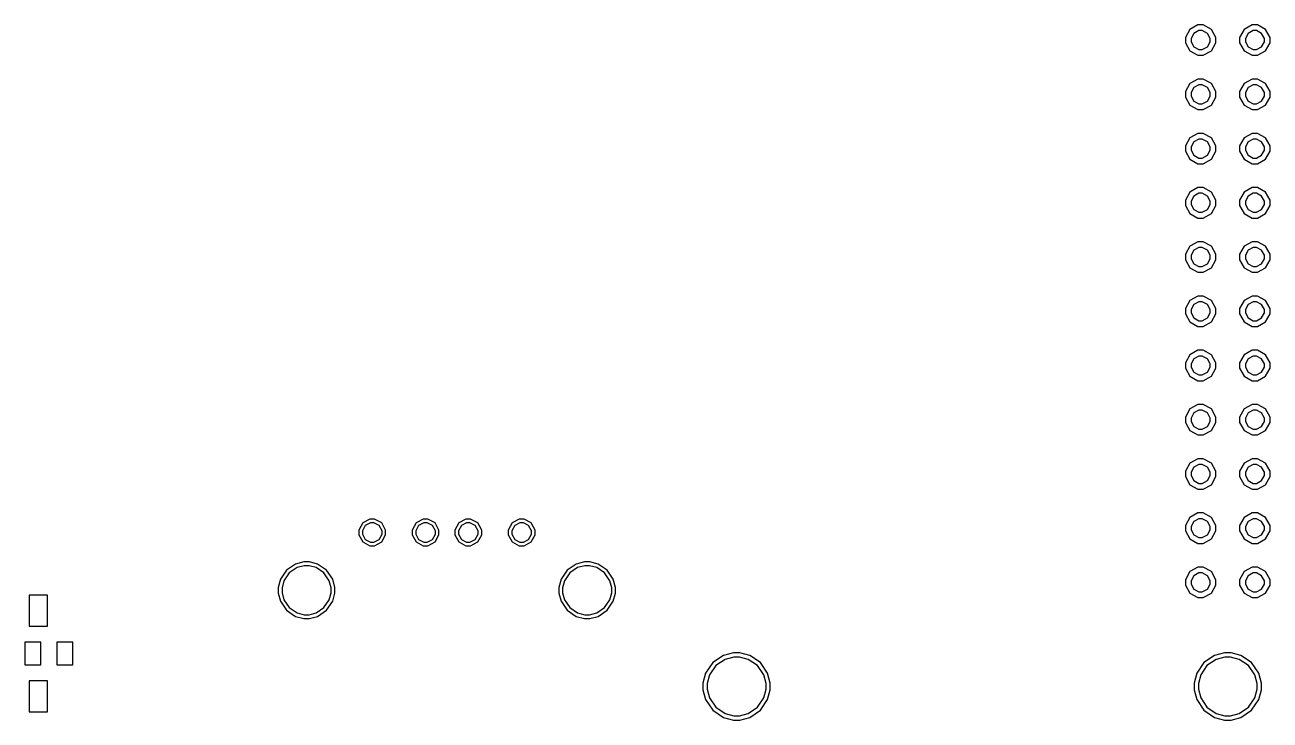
# Model space of a CAD drawing. Extents: x 0.06 to 4.7, y 0.01 to 2.64.
# Drawn here: x 2.408 to 4.704, y 0.135 to 1.417 of the extents above; entities that cross this region are included whole.
import ezdxf

# ---------------------------------------------------------------- set-up
doc = ezdxf.new("R2010")
doc.units = 0
doc.layers.get('0').update_dxf_attribs({"linetype": 'CONTINUOUS'})

msp = doc.modelspace()

# ---------------------------------------------------------------- linework, layer by layer
at = {"color": 0}
for p, q in [((4.5561, 1.40847), (4.5479, 1.39361)), ((4.57096, 1.41667), (4.5561, 1.40847)), ((4.57596, 1.41667), (4.57096, 1.41667)), ((4.58089, 1.41667), (4.57596, 1.41667)), ((4.59576, 1.40847), (4.58089, 1.41667)), ((4.604, 1.39361), (4.59576, 1.40847)), ((4.65614, 1.40847), (4.64789, 1.39361)), ((4.67101, 1.41667), (4.65614, 1.40847)), ((4.676, 1.41667), (4.67101, 1.41667)), ((4.68093, 1.41667), (4.676, 1.41667)), ((4.69581, 1.40847), (4.68093, 1.41667)), ((4.70404, 1.39361), (4.69581, 1.40847)), ((4.5479, 1.39361), (4.5479, 1.38862)), ((4.5479, 1.38862), (4.5479, 1.38368)), ((4.5479, 1.38368), (4.5561, 1.36882)), ((4.59576, 1.36882), (4.604, 1.38368)), ((4.604, 1.38862), (4.604, 1.39361)), ((4.604, 1.38368), (4.604, 1.38862)), ((4.64789, 1.39361), (4.64789, 1.38862)), ((4.64789, 1.38862), (4.64789, 1.38368)), ((4.64789, 1.38368), (4.65614, 1.36882)), ((4.69581, 1.36882), (4.70404, 1.38368)), ((4.70404, 1.38862), (4.70404, 1.39361)), ((4.70404, 1.38368), (4.70404, 1.38862)), ((4.5561, 1.36882), (4.57096, 1.36057)), ((4.57096, 1.36057), (4.57596, 1.36057)), ((4.57596, 1.36057), (4.58089, 1.36057)), ((4.58089, 1.36057), (4.59576, 1.36882)), ((4.65614, 1.36882), (4.67101, 1.36057)), ((4.67101, 1.36057), (4.676, 1.36057)), ((4.676, 1.36057), (4.68093, 1.36057)), ((4.68093, 1.36057), (4.69581, 1.36882)), ((4.57096, 1.31668), (4.5561, 1.30848)), ((4.57596, 1.31668), (4.57096, 1.31668)), ((4.58089, 1.31668), (4.57596, 1.31668)), ((4.59576, 1.30848), (4.58089, 1.31668)), ((4.67101, 1.31668), (4.65614, 1.30848)), ((4.676, 1.31668), (4.67101, 1.31668)), ((4.68093, 1.31668), (4.676, 1.31668)), ((4.69581, 1.30848), (4.68093, 1.31668)), ((4.5561, 1.30848), (4.5479, 1.29362)), ((4.5479, 1.29362), (4.5479, 1.28863)), ((4.5479, 1.28863), (4.5479, 1.28369)), ((4.604, 1.29362), (4.59576, 1.30848)), ((4.604, 1.28863), (4.604, 1.29362)), ((4.604, 1.28369), (4.604, 1.28863)), ((4.65614, 1.30848), (4.64789, 1.29362)), ((4.64789, 1.29362), (4.64789, 1.28863)), ((4.64789, 1.28863), (4.64789, 1.28369)), ((4.70404, 1.29362), (4.69581, 1.30848)), ((4.70404, 1.28863), (4.70404, 1.29362)), ((4.70404, 1.28369), (4.70404, 1.28863)), ((4.5479, 1.28369), (4.5561, 1.26883)), ((4.5561, 1.26883), (4.57096, 1.26058)), ((4.58089, 1.26058), (4.59576, 1.26883)), ((4.59576, 1.26883), (4.604, 1.28369)), ((4.64789, 1.28369), (4.65614, 1.26883)), ((4.65614, 1.26883), (4.67101, 1.26058)), ((4.68093, 1.26058), (4.69581, 1.26883)), ((4.69581, 1.26883), (4.70404, 1.28369)), ((4.57096, 1.26058), (4.57596, 1.26058)), ((4.57596, 1.26058), (4.58089, 1.26058)), ((4.67101, 1.26058), (4.676, 1.26058)), ((4.676, 1.26058), (4.68093, 1.26058)), ((4.5561, 1.20844), (4.5479, 1.19358)), ((4.57096, 1.21669), (4.5561, 1.20844)), ((4.57596, 1.21669), (4.57096, 1.21669)), ((4.58089, 1.21669), (4.57596, 1.21669)), ((4.59576, 1.20844), (4.58089, 1.21669)), ((4.604, 1.19358), (4.59576, 1.20844)), ((4.65614, 1.20844), (4.64789, 1.19358)), ((4.67101, 1.21669), (4.65614, 1.20844)), ((4.676, 1.21669), (4.67101, 1.21669)), ((4.68093, 1.21669), (4.676, 1.21669)), ((4.69581, 1.20844), (4.68093, 1.21669)), ((4.70404, 1.19358), (4.69581, 1.20844)), ((4.5479, 1.19358), (4.5479, 1.18858)), ((4.5479, 1.18858), (4.5479, 1.18365)), ((4.5479, 1.18365), (4.5561, 1.16878)), ((4.59576, 1.16878), (4.604, 1.18365)), ((4.604, 1.18858), (4.604, 1.19358)), ((4.604, 1.18365), (4.604, 1.18858)), ((4.64789, 1.19358), (4.64789, 1.18858)), ((4.64789, 1.18858), (4.64789, 1.18365)), ((4.64789, 1.18365), (4.65614, 1.16878)), ((4.69581, 1.16878), (4.70404, 1.18365)), ((4.70404, 1.18858), (4.70404, 1.19358)), ((4.70404, 1.18365), (4.70404, 1.18858)), ((4.5561, 1.16878), (4.57096, 1.16054)), ((4.57096, 1.16054), (4.57596, 1.16054)), ((4.57596, 1.16054), (4.58089, 1.16054)), ((4.58089, 1.16054), (4.59576, 1.16878)), ((4.65614, 1.16878), (4.67101, 1.16054)), ((4.67101, 1.16054), (4.676, 1.16054)), ((4.676, 1.16054), (4.68093, 1.16054)), ((4.68093, 1.16054), (4.69581, 1.16878)), ((4.5561, 1.10845), (4.5479, 1.09359)), ((4.57096, 1.11664), (4.5561, 1.10845)), ((4.57596, 1.11664), (4.57096, 1.11664)), ((4.58089, 1.11664), (4.57596, 1.11664)), ((4.59576, 1.10845), (4.58089, 1.11664)), ((4.604, 1.09359), (4.59576, 1.10845)), ((4.65614, 1.10845), (4.64789, 1.09359)), ((4.67101, 1.11664), (4.65614, 1.10845)), ((4.676, 1.11664), (4.67101, 1.11664)), ((4.68093, 1.11664), (4.676, 1.11664)), ((4.69581, 1.10845), (4.68093, 1.11664)), ((4.70404, 1.09359), (4.69581, 1.10845)), ((4.5479, 1.09359), (4.5479, 1.0886)), ((4.5479, 1.0886), (4.5479, 1.08366)), ((4.5479, 1.08366), (4.5561, 1.06879)), ((4.59576, 1.06879), (4.604, 1.08366)), ((4.604, 1.0886), (4.604, 1.09359)), ((4.604, 1.08366), (4.604, 1.0886)), ((4.64789, 1.09359), (4.64789, 1.0886)), ((4.64789, 1.0886), (4.64789, 1.08366)), ((4.64789, 1.08366), (4.65614, 1.06879)), ((4.69581, 1.06879), (4.70404, 1.08366)), ((4.70404, 1.0886), (4.70404, 1.09359)), ((4.70404, 1.08366), (4.70404, 1.0886)), ((4.5561, 1.06879), (4.57096, 1.06055)), ((4.57096, 1.06055), (4.57596, 1.06055)), ((4.57596, 1.06055), (4.58089, 1.06055)), ((4.58089, 1.06055), (4.59576, 1.06879)), ((4.65614, 1.06879), (4.67101, 1.06055)), ((4.67101, 1.06055), (4.676, 1.06055)), ((4.676, 1.06055), (4.68093, 1.06055)), ((4.68093, 1.06055), (4.69581, 1.06879)), ((4.57096, 1.01666), (4.5561, 1.00846)), ((4.57596, 1.01666), (4.57096, 1.01666)), ((4.58089, 1.01666), (4.57596, 1.01666)), ((4.59576, 1.00846), (4.58089, 1.01666)), ((4.67101, 1.01666), (4.65614, 1.00846)), ((4.676, 1.01666), (4.67101, 1.01666)), ((4.68093, 1.01666), (4.676, 1.01666)), ((4.69581, 1.00846), (4.68093, 1.01666)), ((4.5561, 1.00846), (4.5479, 0.993599)), ((4.5479, 0.993599), (4.5479, 0.988607)), ((4.5479, 0.988607), (4.5479, 0.98367)), ((4.604, 0.993599), (4.59576, 1.00846)), ((4.604, 0.988607), (4.604, 0.993599)), ((4.604, 0.98367), (4.604, 0.988607)), ((4.65614, 1.00846), (4.64789, 0.993599)), ((4.64789, 0.993599), (4.64789, 0.988607)), ((4.64789, 0.988607), (4.64789, 0.98367)), ((4.70404, 0.993599), (4.69581, 1.00846)), ((4.70404, 0.988607), (4.70404, 0.993599)), ((4.70404, 0.98367), (4.70404, 0.988607)), ((4.5479, 0.98367), (4.5561, 0.968804)), ((4.5561, 0.968804), (4.57096, 0.960558)), ((4.58089, 0.960558), (4.59576, 0.968804)), ((4.59576, 0.968804), (4.604, 0.98367)), ((4.64789, 0.98367), (4.65614, 0.968804)), ((4.65614, 0.968804), (4.67101, 0.960558)), ((4.68093, 0.960558), (4.69581, 0.968804)), ((4.69581, 0.968804), (4.70404, 0.98367)), ((4.57096, 0.960558), (4.57596, 0.960558)), ((4.57596, 0.960558), (4.58089, 0.960558)), ((4.67101, 0.960558), (4.676, 0.960558)), ((4.676, 0.960558), (4.68093, 0.960558)), ((4.5561, 0.908475), (4.5479, 0.893608)), ((4.57096, 0.916667), (4.5561, 0.908475)), ((4.57596, 0.916667), (4.57096, 0.916667)), ((4.58089, 0.916667), (4.57596, 0.916667)), ((4.59576, 0.908475), (4.58089, 0.916667)), ((4.604, 0.893608), (4.59576, 0.908475)), ((4.65614, 0.908475), (4.64789, 0.893608)), ((4.67101, 0.916667), (4.65614, 0.908475)), ((4.676, 0.916667), (4.67101, 0.916667)), ((4.68093, 0.916667), (4.676, 0.916667)), ((4.69581, 0.908475), (4.68093, 0.916667)), ((4.70404, 0.893608), (4.69581, 0.908475)), ((4.5479, 0.893608), (4.5479, 0.888618)), ((4.5479, 0.888618), (4.5479, 0.883681)), ((4.5479, 0.883681), (4.5561, 0.868815)), ((4.59576, 0.868815), (4.604, 0.883681)), ((4.604, 0.888618), (4.604, 0.893608)), ((4.604, 0.883681), (4.604, 0.888618)), ((4.64789, 0.893608), (4.64789, 0.888618)), ((4.64789, 0.888618), (4.64789, 0.883681)), ((4.64789, 0.883681), (4.65614, 0.868815)), ((4.69581, 0.868815), (4.70404, 0.883681)), ((4.70404, 0.888618), (4.70404, 0.893608)), ((4.70404, 0.883681), (4.70404, 0.888618)), ((4.5561, 0.868815), (4.57096, 0.860568)), ((4.57096, 0.860568), (4.57596, 0.860568)), ((4.57596, 0.860568), (4.58089, 0.860568)), ((4.58089, 0.860568), (4.59576, 0.868815)), ((4.65614, 0.868815), (4.67101, 0.860568)), ((4.67101, 0.860568), (4.676, 0.860568)), ((4.676, 0.860568), (4.68093, 0.860568)), ((4.68093, 0.860568), (4.69581, 0.868815)), ((4.5561, 0.808485), (4.5479, 0.793619)), ((4.57096, 0.816678), (4.5561, 0.808485)), ((4.57596, 0.816678), (4.57096, 0.816678)), ((4.58089, 0.816678), (4.57596, 0.816678)), ((4.59576, 0.808485), (4.58089, 0.816678)), ((4.604, 0.793619), (4.59576, 0.808485)), ((4.65614, 0.808485), (4.64789, 0.793619)), ((4.67101, 0.816678), (4.65614, 0.808485)), ((4.676, 0.816678), (4.67101, 0.816678)), ((4.68093, 0.816678), (4.676, 0.816678)), ((4.69581, 0.808485), (4.68093, 0.816678)), ((4.70404, 0.793619), (4.69581, 0.808485)), ((4.5479, 0.793619), (4.5479, 0.788629)), ((4.5479, 0.788629), (4.5479, 0.783692)), ((4.5479, 0.783692), (4.5561, 0.768826)), ((4.59576, 0.768826), (4.604, 0.783692)), ((4.604, 0.788629), (4.604, 0.793619)), ((4.604, 0.783692), (4.604, 0.788629)), ((4.64789, 0.793619), (4.64789, 0.788629)), ((4.64789, 0.788629), (4.64789, 0.783692)), ((4.64789, 0.783692), (4.65614, 0.768826)), ((4.69581, 0.768826), (4.70404, 0.783692)), ((4.70404, 0.788629), (4.70404, 0.793619)), ((4.70404, 0.783692), (4.70404, 0.788629)), ((4.5561, 0.768826), (4.57096, 0.760579)), ((4.57096, 0.760579), (4.57596, 0.760579)), ((4.57596, 0.760579), (4.58089, 0.760579)), ((4.58089, 0.760579), (4.59576, 0.768826)), ((4.65614, 0.768826), (4.67101, 0.760579)), ((4.67101, 0.760579), (4.676, 0.760579)), ((4.676, 0.760579), (4.68093, 0.760579)), ((4.68093, 0.760579), (4.69581, 0.768826)), ((4.57096, 0.716689), (4.5561, 0.708442)), ((4.57596, 0.716689), (4.57096, 0.716689)), ((4.58089, 0.716689), (4.57596, 0.716689)), ((4.59576, 0.708442), (4.58089, 0.716689)), ((4.67101, 0.716689), (4.65614, 0.708442)), ((4.676, 0.716689), (4.67101, 0.716689)), ((4.68093, 0.716689), (4.676, 0.716689)), ((4.69581, 0.708442), (4.68093, 0.716689)), ((4.5561, 0.708442), (4.5479, 0.693576)), ((4.5479, 0.693576), (4.5479, 0.688585)), ((4.604, 0.693576), (4.59576, 0.708442)), ((4.604, 0.688585), (4.604, 0.693576)), ((4.65614, 0.708442), (4.64789, 0.693576)), ((4.64789, 0.693576), (4.64789, 0.688585)), ((4.70404, 0.693576), (4.69581, 0.708442)), ((4.70404, 0.688585), (4.70404, 0.693576)), ((4.5479, 0.688585), (4.5479, 0.683649)), ((4.5479, 0.683649), (4.5561, 0.668782)), ((4.5561, 0.668782), (4.57096, 0.660536)), ((4.58089, 0.660536), (4.59576, 0.668782)), ((4.59576, 0.668782), (4.604, 0.683649)), ((4.604, 0.683649), (4.604, 0.688585)), ((4.64789, 0.688585), (4.64789, 0.683649)), ((4.64789, 0.683649), (4.65614, 0.668782)), ((4.65614, 0.668782), (4.67101, 0.660536)), ((4.68093, 0.660536), (4.69581, 0.668782)), ((4.69581, 0.668782), (4.70404, 0.683649)), ((4.70404, 0.683649), (4.70404, 0.688585)), ((4.57096, 0.660536), (4.57596, 0.660536)), ((4.57596, 0.660536), (4.58089, 0.660536)), ((4.67101, 0.660536), (4.676, 0.660536)), ((4.676, 0.660536), (4.68093, 0.660536)), ((4.5561, 0.608453), (4.5479, 0.593588)), ((4.57096, 0.616644), (4.5561, 0.608453)), ((4.57596, 0.616644), (4.57096, 0.616644)), ((4.58089, 0.616644), (4.57596, 0.616644)), ((4.59576, 0.608453), (4.58089, 0.616644)), ((4.604, 0.593588), (4.59576, 0.608453)), ((4.65614, 0.608453), (4.64789, 0.593588)), ((4.67101, 0.616644), (4.65614, 0.608453)), ((4.676, 0.616644), (4.67101, 0.616644)), ((4.68093, 0.616644), (4.676, 0.616644)), ((4.69581, 0.608453), (4.68093, 0.616644)), ((4.70404, 0.593588), (4.69581, 0.608453)), ((4.5479, 0.593588), (4.5479, 0.588596)), ((4.5479, 0.588596), (4.5479, 0.583658)), ((4.5479, 0.583658), (4.5561, 0.568793)), ((4.59576, 0.568793), (4.604, 0.583658)), ((4.604, 0.588596), (4.604, 0.593588)), ((4.604, 0.583658), (4.604, 0.588596)), ((4.64789, 0.593588), (4.64789, 0.588596)), ((4.64789, 0.588596), (4.64789, 0.583658)), ((4.64789, 0.583658), (4.65614, 0.568793)), ((4.69581, 0.568793), (4.70404, 0.583658)), ((4.70404, 0.588596), (4.70404, 0.593588)), ((4.70404, 0.583658), (4.70404, 0.588596)), ((4.5561, 0.568793), (4.57096, 0.560547)), ((4.57096, 0.560547), (4.57596, 0.560547)), ((4.57596, 0.560547), (4.58089, 0.560547)), ((4.58089, 0.560547), (4.59576, 0.568793)), ((4.65614, 0.568793), (4.67101, 0.560547)), ((4.67101, 0.560547), (4.676, 0.560547)), ((4.676, 0.560547), (4.68093, 0.560547)), ((4.68093, 0.560547), (4.69581, 0.568793)), ((3.04406, 0.505425), (3.03097, 0.49821)), ((3.04844, 0.505425), (3.04406, 0.505425)), ((3.05279, 0.505425), (3.04844, 0.505425)), ((3.06592, 0.49821), (3.05279, 0.505425)), ((3.14242, 0.505425), (3.12929, 0.49821)), ((3.14681, 0.505425), (3.14242, 0.505425)), ((3.15115, 0.505425), (3.14681, 0.505425)), ((3.16428, 0.49821), (3.15115, 0.505425)), ((3.22114, 0.505425), (3.20806, 0.49821)), ((3.22553, 0.505425), (3.22114, 0.505425)), ((3.22987, 0.505425), (3.22553, 0.505425)), ((3.243, 0.49821), (3.22987, 0.505425)), ((3.31961, 0.505425), (3.30653, 0.49821)), ((3.324, 0.505425), (3.31961, 0.505425)), ((3.32835, 0.505425), (3.324, 0.505425)), ((3.34147, 0.49821), (3.32835, 0.505425)), ((4.5561, 0.508464), (4.5479, 0.493599)), ((4.57096, 0.516656), (4.5561, 0.508464)), ((4.57596, 0.516656), (4.57096, 0.516656)), ((4.58089, 0.516656), (4.57596, 0.516656)), ((4.59576, 0.508464), (4.58089, 0.516656)), ((4.604, 0.493599), (4.59576, 0.508464)), ((4.65614, 0.508464), (4.64789, 0.493599)), ((4.67101, 0.516656), (4.65614, 0.508464)), ((4.676, 0.516656), (4.67101, 0.516656)), ((4.68093, 0.516656), (4.676, 0.516656)), ((4.69581, 0.508464), (4.68093, 0.516656)), ((4.70404, 0.493599), (4.69581, 0.508464)), ((3.03097, 0.49821), (3.02376, 0.485081)), ((3.02376, 0.485081), (3.02376, 0.480686)), ((3.07319, 0.485081), (3.06592, 0.49821)), ((3.07319, 0.480686), (3.07319, 0.485081)), ((3.12929, 0.49821), (3.12207, 0.485081)), ((3.12207, 0.485081), (3.12207, 0.480686)), ((3.17156, 0.485081), (3.16428, 0.49821)), ((3.17156, 0.480686), (3.17156, 0.485081)), ((3.20806, 0.49821), (3.20085, 0.485081)), ((3.20085, 0.485081), (3.20085, 0.480686)), ((3.25028, 0.485081), (3.243, 0.49821)), ((3.25028, 0.480686), (3.25028, 0.485081)), ((3.30653, 0.49821), (3.29932, 0.485081)), ((3.29932, 0.485081), (3.29932, 0.480686)), ((3.34874, 0.485081), (3.34147, 0.49821)), ((3.34874, 0.480686), (3.34874, 0.485081)), ((4.5479, 0.493599), (4.5479, 0.488607)), ((4.5479, 0.488607), (4.5479, 0.483669)), ((4.5479, 0.483669), (4.5561, 0.468804)), ((4.59576, 0.468804), (4.604, 0.483669)), ((4.604, 0.488607), (4.604, 0.493599)), ((4.604, 0.483669), (4.604, 0.488607)), ((4.64789, 0.493599), (4.64789, 0.488607)), ((4.64789, 0.488607), (4.64789, 0.483669)), ((4.64789, 0.483669), (4.65614, 0.468804)), ((4.69581, 0.468804), (4.70404, 0.483669)), ((4.70404, 0.488607), (4.70404, 0.493599)), ((4.70404, 0.483669), (4.70404, 0.488607)), ((3.02376, 0.480686), (3.02376, 0.476346)), ((3.02376, 0.476346), (3.03097, 0.463217)), ((3.03097, 0.463217), (3.04406, 0.455946)), ((3.05279, 0.455946), (3.06592, 0.463217)), ((3.06592, 0.463217), (3.07319, 0.476346)), ((3.07319, 0.476346), (3.07319, 0.480686)), ((3.12207, 0.480686), (3.12207, 0.476346)), ((3.12207, 0.476346), (3.12929, 0.463217)), ((3.12929, 0.463217), (3.14242, 0.455946)), ((3.15115, 0.455946), (3.16428, 0.463217)), ((3.16428, 0.463217), (3.17156, 0.476346)), ((3.17156, 0.476346), (3.17156, 0.480686)), ((3.20085, 0.480686), (3.20085, 0.476346)), ((3.20085, 0.476346), (3.20806, 0.463217)), ((3.20806, 0.463217), (3.22114, 0.455946)), ((3.22987, 0.455946), (3.243, 0.463217)), ((3.243, 0.463217), (3.25028, 0.476346)), ((3.25028, 0.476346), (3.25028, 0.480686)), ((3.29932, 0.480686), (3.29932, 0.476346)), ((3.29932, 0.476346), (3.30653, 0.463217)), ((3.30653, 0.463217), (3.31961, 0.455946)), ((3.32835, 0.455946), (3.34147, 0.463217)), ((3.34147, 0.463217), (3.34874, 0.476346)), ((3.34874, 0.476346), (3.34874, 0.480686)), ((4.5561, 0.468804), (4.57096, 0.460558)), ((4.57096, 0.460558), (4.57596, 0.460558)), ((4.57596, 0.460558), (4.58089, 0.460558)), ((4.58089, 0.460558), (4.59576, 0.468804)), ((4.65614, 0.468804), (4.67101, 0.460558)), ((4.67101, 0.460558), (4.676, 0.460558)), ((4.676, 0.460558), (4.68093, 0.460558)), ((4.68093, 0.460558), (4.69581, 0.468804)), ((3.04406, 0.455946), (3.04844, 0.455946)), ((3.04844, 0.455946), (3.05279, 0.455946)), ((3.14242, 0.455946), (3.14681, 0.455946)), ((3.14681, 0.455946), (3.15115, 0.455946)), ((3.22114, 0.455946), (3.22553, 0.455946)), ((3.22553, 0.455946), (3.22987, 0.455946)), ((3.31961, 0.455946), (3.324, 0.455946)), ((3.324, 0.455946), (3.32835, 0.455946)), ((2.90717, 0.4222), (2.89057, 0.410969)), ((2.92242, 0.426269), (2.90717, 0.4222)), ((2.92751, 0.426269), (2.92242, 0.426269)), ((2.93257, 0.426269), (2.92751, 0.426269)), ((2.94781, 0.4222), (2.93257, 0.426269)), ((2.96442, 0.410969), (2.94781, 0.4222)), ((3.42453, 0.4222), (3.40793, 0.410969)), ((3.43978, 0.426269), (3.42453, 0.4222)), ((3.44488, 0.426269), (3.43978, 0.426269)), ((3.44993, 0.426269), (3.44488, 0.426269)), ((3.46517, 0.4222), (3.44993, 0.426269)), ((3.48178, 0.410969), (3.46517, 0.4222)), ((4.57096, 0.416667), (4.5561, 0.408475)), ((4.57596, 0.416667), (4.57096, 0.416667)), ((4.58089, 0.416667), (4.57596, 0.416667)), ((4.59576, 0.408475), (4.58089, 0.416667)), ((4.67101, 0.416667), (4.65614, 0.408475)), ((4.676, 0.416667), (4.67101, 0.416667)), ((4.68093, 0.416667), (4.676, 0.416667)), ((4.69581, 0.408475), (4.68093, 0.416667)), ((2.87935, 0.394368), (2.87528, 0.379124)), ((2.89057, 0.410969), (2.87935, 0.394368)), ((2.97558, 0.394368), (2.96442, 0.410969)), ((2.97971, 0.379124), (2.97558, 0.394368)), ((3.39671, 0.394368), (3.39264, 0.379124)), ((3.40793, 0.410969), (3.39671, 0.394368)), ((3.49294, 0.394368), (3.48178, 0.410969)), ((3.49707, 0.379124), (3.49294, 0.394368)), ((4.5561, 0.408475), (4.5479, 0.393608)), ((4.5479, 0.393608), (4.5479, 0.388618)), ((4.604, 0.393608), (4.59576, 0.408475)), ((4.604, 0.388618), (4.604, 0.393608)), ((4.65614, 0.408475), (4.64789, 0.393608)), ((4.64789, 0.393608), (4.64789, 0.388618)), ((4.70404, 0.393608), (4.69581, 0.408475)), ((4.70404, 0.388618), (4.70404, 0.393608)), ((2.87528, 0.379124), (2.87528, 0.374024)), ((2.87528, 0.374024), (2.87528, 0.368978)), ((2.87528, 0.368978), (2.87935, 0.353733)), ((2.97558, 0.353733), (2.97971, 0.368978)), ((2.97971, 0.374024), (2.97971, 0.379124)), ((2.97971, 0.368978), (2.97971, 0.374024)), ((3.39264, 0.379124), (3.39264, 0.374024)), ((3.39264, 0.374024), (3.39264, 0.368978)), ((3.39264, 0.368978), (3.39671, 0.353733)), ((3.49294, 0.353733), (3.49707, 0.368978)), ((3.49707, 0.374024), (3.49707, 0.379124)), ((3.49707, 0.368978), (3.49707, 0.374024)), ((4.5479, 0.388618), (4.5479, 0.383681)), ((4.5479, 0.383681), (4.5561, 0.368815)), ((4.5561, 0.368815), (4.57096, 0.360568)), ((4.58089, 0.360568), (4.59576, 0.368815)), ((4.59576, 0.368815), (4.604, 0.383681)), ((4.604, 0.383681), (4.604, 0.388618)), ((4.64789, 0.388618), (4.64789, 0.383681)), ((4.64789, 0.383681), (4.65614, 0.368815)), ((4.65614, 0.368815), (4.67101, 0.360568)), ((4.68093, 0.360568), (4.69581, 0.368815)), ((4.69581, 0.368815), (4.70404, 0.383681)), ((4.70404, 0.383681), (4.70404, 0.388618)), ((2.44943, 0.364854), (2.41585, 0.364854)), ((2.41585, 0.364854), (2.41585, 0.307617)), ((2.44943, 0.307617), (2.44943, 0.364854)), ((2.87935, 0.353733), (2.89057, 0.337131)), ((2.96442, 0.337131), (2.97558, 0.353733)), ((3.39671, 0.353733), (3.40793, 0.337131)), ((3.48178, 0.337131), (3.49294, 0.353733)), ((4.57096, 0.360568), (4.57596, 0.360568)), ((4.57596, 0.360568), (4.58089, 0.360568)), ((4.67101, 0.360568), (4.676, 0.360568)), ((4.676, 0.360568), (4.68093, 0.360568)), ((2.89057, 0.337131), (2.90717, 0.325956)), ((2.90717, 0.325956), (2.92242, 0.321832)), ((2.92242, 0.321832), (2.92751, 0.321832)), ((2.92751, 0.321832), (2.93257, 0.321832)), ((2.93257, 0.321832), (2.94781, 0.325956)), ((2.94781, 0.325956), (2.96442, 0.337131)), ((3.40793, 0.337131), (3.42453, 0.325956)), ((3.42453, 0.325956), (3.43978, 0.321832)), ((3.43978, 0.321832), (3.44488, 0.321832)), ((3.44488, 0.321832), (3.44993, 0.321832)), ((3.44993, 0.321832), (3.46517, 0.325956)), ((3.46517, 0.325956), (3.48178, 0.337131)), ((2.41585, 0.307617), (2.44943, 0.307617)), ((2.43767, 0.278212), (2.40804, 0.278212)), ((2.40804, 0.278212), (2.40804, 0.236817)), ((2.43767, 0.236817), (2.43767, 0.278212)), ((2.49669, 0.278212), (2.46707, 0.278212)), ((2.46707, 0.278212), (2.46707, 0.236817)), ((2.49669, 0.236817), (2.49669, 0.278212)), ((3.69624, 0.254015), (3.67649, 0.240722)), ((3.71436, 0.258897), (3.69624, 0.254015)), ((3.72043, 0.258897), (3.71436, 0.258897)), ((3.72646, 0.258897), (3.72043, 0.258897)), ((3.74451, 0.254015), (3.72646, 0.258897)), ((3.76426, 0.240722), (3.74451, 0.254015)), ((4.60183, 0.254015), (4.58208, 0.240722)), ((4.6199, 0.258897), (4.60183, 0.254015)), ((4.62597, 0.258897), (4.6199, 0.258897)), ((4.632, 0.258897), (4.62597, 0.258897)), ((4.65007, 0.254015), (4.632, 0.258897)), ((4.66982, 0.240722), (4.65007, 0.254015)), ((2.40804, 0.236817), (2.43767, 0.236817)), ((2.46707, 0.236817), (2.49669, 0.236817)), ((3.67649, 0.240722), (3.66319, 0.220975)), ((3.77756, 0.220975), (3.76426, 0.240722)), ((4.58208, 0.240722), (4.56879, 0.220975)), ((4.68311, 0.220975), (4.66982, 0.240722)), ((2.44943, 0.207357), (2.41585, 0.207357)), ((2.41585, 0.207357), (2.41585, 0.150119)), ((2.44943, 0.150119), (2.44943, 0.207357)), ((3.66319, 0.220975), (3.65831, 0.202908)), ((3.7825, 0.202908), (3.77756, 0.220975)), ((4.56879, 0.220975), (4.56392, 0.202908)), ((4.68804, 0.202908), (4.68311, 0.220975)), ((3.65831, 0.202908), (3.65831, 0.196832)), ((3.65831, 0.196832), (3.65831, 0.19081)), ((3.65831, 0.19081), (3.66319, 0.172689)), ((3.77756, 0.172689), (3.7825, 0.19081)), ((3.7825, 0.196832), (3.7825, 0.202908)), ((3.7825, 0.19081), (3.7825, 0.196832)), ((4.56392, 0.202908), (4.56392, 0.196832)), ((4.56392, 0.196832), (4.56392, 0.19081)), ((4.56392, 0.19081), (4.56879, 0.172689)), ((4.68311, 0.172689), (4.68804, 0.19081)), ((4.68804, 0.196832), (4.68804, 0.202908)), ((4.68804, 0.19081), (4.68804, 0.196832)), ((3.66319, 0.172689), (3.67649, 0.15294)), ((3.76426, 0.15294), (3.77756, 0.172689)), ((4.56879, 0.172689), (4.58208, 0.15294)), ((4.66982, 0.15294), (4.68311, 0.172689)), ((2.41585, 0.150119), (2.44943, 0.150119)), ((3.67649, 0.15294), (3.69624, 0.139649)), ((3.69624, 0.139649), (3.71436, 0.134711)), ((3.72646, 0.134711), (3.74451, 0.139649)), ((3.74451, 0.139649), (3.76426, 0.15294)), ((4.58208, 0.15294), (4.60183, 0.139649)), ((4.60183, 0.139649), (4.6199, 0.134711)), ((4.632, 0.134711), (4.65007, 0.139649)), ((4.65007, 0.139649), (4.66982, 0.15294)), ((3.71436, 0.134711), (3.72043, 0.134711)), ((3.72043, 0.134711), (3.72646, 0.134711)), ((4.6199, 0.134711), (4.62597, 0.134711)), ((4.62597, 0.134711), (4.632, 0.134711))]:
    msp.add_line(p, q, dxfattribs=at)
at = {"color": 7}
for p, q in [((4.56358, 1.40099), (4.55849, 1.39171)), ((4.57286, 1.40608), (4.56358, 1.40099)), ((4.57596, 1.40608), (4.57286, 1.40608)), ((4.57904, 1.40608), (4.57596, 1.40608)), ((4.58832, 1.40099), (4.57904, 1.40608)), ((4.59347, 1.39171), (4.58832, 1.40099)), ((4.66357, 1.40099), (4.65847, 1.39171)), ((4.67285, 1.40608), (4.66357, 1.40099)), ((4.676, 1.40608), (4.67285, 1.40608)), ((4.67904, 1.40608), (4.676, 1.40608)), ((4.68832, 1.40099), (4.67904, 1.40608)), ((4.69347, 1.39171), (4.68832, 1.40099)), ((4.55849, 1.39171), (4.55849, 1.38862)), ((4.55849, 1.38862), (4.55849, 1.38552)), ((4.55849, 1.38552), (4.56358, 1.37625)), ((4.58832, 1.37625), (4.59347, 1.38552)), ((4.59347, 1.38862), (4.59347, 1.39171)), ((4.59347, 1.38552), (4.59347, 1.38862)), ((4.65847, 1.39171), (4.65847, 1.38862)), ((4.65847, 1.38862), (4.65847, 1.38552)), ((4.65847, 1.38552), (4.66357, 1.37625)), ((4.68832, 1.37625), (4.69347, 1.38552)), ((4.69347, 1.38862), (4.69347, 1.39171)), ((4.69347, 1.38552), (4.69347, 1.38862)), ((4.56358, 1.37625), (4.57286, 1.37109)), ((4.57286, 1.37109), (4.57596, 1.37109)), ((4.57596, 1.37109), (4.57904, 1.37109)), ((4.57904, 1.37109), (4.58832, 1.37625)), ((4.66357, 1.37625), (4.67285, 1.37109)), ((4.67285, 1.37109), (4.676, 1.37109)), ((4.676, 1.37109), (4.67904, 1.37109)), ((4.67904, 1.37109), (4.68832, 1.37625)), ((4.56358, 1.301), (4.55849, 1.29172)), ((4.55849, 1.29172), (4.55849, 1.28863)), ((4.55849, 1.28863), (4.55849, 1.28554)), ((4.57286, 1.3061), (4.56358, 1.301)), ((4.57596, 1.3061), (4.57286, 1.3061)), ((4.57904, 1.3061), (4.57596, 1.3061)), ((4.58832, 1.301), (4.57904, 1.3061)), ((4.59347, 1.29172), (4.58832, 1.301)), ((4.59347, 1.28863), (4.59347, 1.29172)), ((4.59347, 1.28554), (4.59347, 1.28863)), ((4.66357, 1.301), (4.65847, 1.29172)), ((4.65847, 1.29172), (4.65847, 1.28863)), ((4.65847, 1.28863), (4.65847, 1.28554)), ((4.67285, 1.3061), (4.66357, 1.301)), ((4.676, 1.3061), (4.67285, 1.3061)), ((4.67904, 1.3061), (4.676, 1.3061)), ((4.68832, 1.301), (4.67904, 1.3061)), ((4.69347, 1.29172), (4.68832, 1.301)), ((4.69347, 1.28863), (4.69347, 1.29172)), ((4.69347, 1.28554), (4.69347, 1.28863)), ((4.55849, 1.28554), (4.56358, 1.27626)), ((4.56358, 1.27626), (4.57286, 1.2711)), ((4.57286, 1.2711), (4.57596, 1.2711)), ((4.57596, 1.2711), (4.57904, 1.2711)), ((4.57904, 1.2711), (4.58832, 1.27626)), ((4.58832, 1.27626), (4.59347, 1.28554)), ((4.65847, 1.28554), (4.66357, 1.27626)), ((4.66357, 1.27626), (4.67285, 1.2711)), ((4.67285, 1.2711), (4.676, 1.2711)), ((4.676, 1.2711), (4.67904, 1.2711)), ((4.67904, 1.2711), (4.68832, 1.27626)), ((4.68832, 1.27626), (4.69347, 1.28554)), ((4.56358, 1.20101), (4.55849, 1.19173)), ((4.57286, 1.20611), (4.56358, 1.20101)), ((4.57596, 1.20611), (4.57286, 1.20611)), ((4.57904, 1.20611), (4.57596, 1.20611)), ((4.58832, 1.20101), (4.57904, 1.20611)), ((4.59347, 1.19173), (4.58832, 1.20101)), ((4.66357, 1.20101), (4.65847, 1.19173)), ((4.67285, 1.20611), (4.66357, 1.20101)), ((4.676, 1.20611), (4.67285, 1.20611)), ((4.67904, 1.20611), (4.676, 1.20611)), ((4.68832, 1.20101), (4.67904, 1.20611)), ((4.69347, 1.19173), (4.68832, 1.20101)), ((4.55849, 1.19173), (4.55849, 1.18858)), ((4.55849, 1.18858), (4.55849, 1.18555)), ((4.55849, 1.18555), (4.56358, 1.17627)), ((4.56358, 1.17627), (4.57286, 1.17112)), ((4.57286, 1.17112), (4.57596, 1.17112)), ((4.57596, 1.17112), (4.57904, 1.17112)), ((4.57904, 1.17112), (4.58832, 1.17627)), ((4.58832, 1.17627), (4.59347, 1.18555)), ((4.59347, 1.18858), (4.59347, 1.19173)), ((4.59347, 1.18555), (4.59347, 1.18858)), ((4.65847, 1.19173), (4.65847, 1.18858)), ((4.65847, 1.18858), (4.65847, 1.18555)), ((4.65847, 1.18555), (4.66357, 1.17627)), ((4.66357, 1.17627), (4.67285, 1.17112)), ((4.67285, 1.17112), (4.676, 1.17112)), ((4.676, 1.17112), (4.67904, 1.17112)), ((4.67904, 1.17112), (4.68832, 1.17627)), ((4.68832, 1.17627), (4.69347, 1.18555)), ((4.69347, 1.18858), (4.69347, 1.19173)), ((4.69347, 1.18555), (4.69347, 1.18858)), ((4.57286, 1.10612), (4.56358, 1.10102)), ((4.57596, 1.10612), (4.57286, 1.10612)), ((4.57904, 1.10612), (4.57596, 1.10612)), ((4.58832, 1.10102), (4.57904, 1.10612)), ((4.67285, 1.10612), (4.66357, 1.10102)), ((4.676, 1.10612), (4.67285, 1.10612)), ((4.67904, 1.10612), (4.676, 1.10612)), ((4.68832, 1.10102), (4.67904, 1.10612)), ((4.56358, 1.10102), (4.55849, 1.09174)), ((4.55849, 1.09174), (4.55849, 1.0886)), ((4.55849, 1.0886), (4.55849, 1.08556)), ((4.55849, 1.08556), (4.56358, 1.07628)), ((4.59347, 1.09174), (4.58832, 1.10102)), ((4.58832, 1.07628), (4.59347, 1.08556)), ((4.59347, 1.0886), (4.59347, 1.09174)), ((4.59347, 1.08556), (4.59347, 1.0886)), ((4.66357, 1.10102), (4.65847, 1.09174)), ((4.65847, 1.09174), (4.65847, 1.0886)), ((4.65847, 1.0886), (4.65847, 1.08556)), ((4.65847, 1.08556), (4.66357, 1.07628)), ((4.69347, 1.09174), (4.68832, 1.10102)), ((4.68832, 1.07628), (4.69347, 1.08556)), ((4.69347, 1.0886), (4.69347, 1.09174)), ((4.69347, 1.08556), (4.69347, 1.0886)), ((4.56358, 1.07628), (4.57286, 1.07113)), ((4.57286, 1.07113), (4.57596, 1.07113)), ((4.57596, 1.07113), (4.57904, 1.07113)), ((4.57904, 1.07113), (4.58832, 1.07628)), ((4.66357, 1.07628), (4.67285, 1.07113)), ((4.67285, 1.07113), (4.676, 1.07113)), ((4.676, 1.07113), (4.67904, 1.07113)), ((4.67904, 1.07113), (4.68832, 1.07628)), ((4.56358, 1.00103), (4.55849, 0.991754)), ((4.55849, 0.991754), (4.55849, 0.988607)), ((4.55849, 0.988607), (4.55849, 0.985568)), ((4.57286, 1.00613), (4.56358, 1.00103)), ((4.57596, 1.00613), (4.57286, 1.00613)), ((4.57904, 1.00613), (4.57596, 1.00613)), ((4.58832, 1.00103), (4.57904, 1.00613)), ((4.59347, 0.991754), (4.58832, 1.00103)), ((4.59347, 0.988607), (4.59347, 0.991754)), ((4.59347, 0.985568), (4.59347, 0.988607)), ((4.66357, 1.00103), (4.65847, 0.991754)), ((4.65847, 0.991754), (4.65847, 0.988607)), ((4.65847, 0.988607), (4.65847, 0.985568)), ((4.67285, 1.00613), (4.66357, 1.00103)), ((4.676, 1.00613), (4.67285, 1.00613)), ((4.67904, 1.00613), (4.676, 1.00613)), ((4.68832, 1.00103), (4.67904, 1.00613)), ((4.69347, 0.991754), (4.68832, 1.00103)), ((4.69347, 0.988607), (4.69347, 0.991754)), ((4.69347, 0.985568), (4.69347, 0.988607)), ((4.55849, 0.985568), (4.56358, 0.976292)), ((4.56358, 0.976292), (4.57286, 0.971137)), ((4.57286, 0.971137), (4.57596, 0.971137)), ((4.57596, 0.971137), (4.57904, 0.971137)), ((4.57904, 0.971137), (4.58832, 0.976292)), ((4.58832, 0.976292), (4.59347, 0.985568)), ((4.65847, 0.985568), (4.66357, 0.976292)), ((4.66357, 0.976292), (4.67285, 0.971137)), ((4.67285, 0.971137), (4.676, 0.971137)), ((4.676, 0.971137), (4.67904, 0.971137)), ((4.67904, 0.971137), (4.68832, 0.976292)), ((4.68832, 0.976292), (4.69347, 0.985568)), ((4.56358, 0.900988), (4.55849, 0.89171)), ((4.57286, 0.906087), (4.56358, 0.900988)), ((4.57596, 0.906087), (4.57286, 0.906087)), ((4.57904, 0.906087), (4.57596, 0.906087)), ((4.58832, 0.900988), (4.57904, 0.906087)), ((4.59347, 0.89171), (4.58832, 0.900988)), ((4.66357, 0.900988), (4.65847, 0.89171)), ((4.67285, 0.906087), (4.66357, 0.900988)), ((4.676, 0.906087), (4.67285, 0.906087)), ((4.67904, 0.906087), (4.676, 0.906087)), ((4.68832, 0.900988), (4.67904, 0.906087)), ((4.69347, 0.89171), (4.68832, 0.900988)), ((4.55849, 0.89171), (4.55849, 0.888618)), ((4.55849, 0.888618), (4.55849, 0.885525)), ((4.55849, 0.885525), (4.56358, 0.876247)), ((4.56358, 0.876247), (4.57286, 0.871094)), ((4.57904, 0.871094), (4.58832, 0.876247)), ((4.58832, 0.876247), (4.59347, 0.885525)), ((4.59347, 0.888618), (4.59347, 0.89171)), ((4.59347, 0.885525), (4.59347, 0.888618)), ((4.65847, 0.89171), (4.65847, 0.888618)), ((4.65847, 0.888618), (4.65847, 0.885525)), ((4.65847, 0.885525), (4.66357, 0.876247)), ((4.66357, 0.876247), (4.67285, 0.871094)), ((4.67904, 0.871094), (4.68832, 0.876247)), ((4.68832, 0.876247), (4.69347, 0.885525)), ((4.69347, 0.888618), (4.69347, 0.89171)), ((4.69347, 0.885525), (4.69347, 0.888618)), ((4.57286, 0.871094), (4.57596, 0.871094)), ((4.57596, 0.871094), (4.57904, 0.871094)), ((4.67285, 0.871094), (4.676, 0.871094)), ((4.676, 0.871094), (4.67904, 0.871094)), ((4.57286, 0.806099), (4.56358, 0.800999)), ((4.57596, 0.806099), (4.57286, 0.806099)), ((4.57904, 0.806099), (4.57596, 0.806099)), ((4.58832, 0.800999), (4.57904, 0.806099)), ((4.67285, 0.806099), (4.66357, 0.800999)), ((4.676, 0.806099), (4.67285, 0.806099)), ((4.67904, 0.806099), (4.676, 0.806099)), ((4.68832, 0.800999), (4.67904, 0.806099)), ((4.56358, 0.800999), (4.55849, 0.791721)), ((4.55849, 0.791721), (4.55849, 0.788629)), ((4.55849, 0.788629), (4.55849, 0.785536)), ((4.55849, 0.785536), (4.56358, 0.776258)), ((4.59347, 0.791721), (4.58832, 0.800999)), ((4.58832, 0.776258), (4.59347, 0.785536)), ((4.59347, 0.788629), (4.59347, 0.791721)), ((4.59347, 0.785536), (4.59347, 0.788629)), ((4.66357, 0.800999), (4.65847, 0.791721)), ((4.65847, 0.791721), (4.65847, 0.788629)), ((4.65847, 0.788629), (4.65847, 0.785536)), ((4.65847, 0.785536), (4.66357, 0.776258)), ((4.69347, 0.791721), (4.68832, 0.800999)), ((4.68832, 0.776258), (4.69347, 0.785536)), ((4.69347, 0.788629), (4.69347, 0.791721)), ((4.69347, 0.785536), (4.69347, 0.788629)), ((4.56358, 0.776258), (4.57286, 0.771104)), ((4.57286, 0.771104), (4.57596, 0.771104)), ((4.57596, 0.771104), (4.57904, 0.771104)), ((4.57904, 0.771104), (4.58832, 0.776258)), ((4.66357, 0.776258), (4.67285, 0.771104)), ((4.67285, 0.771104), (4.676, 0.771104)), ((4.676, 0.771104), (4.67904, 0.771104)), ((4.67904, 0.771104), (4.68832, 0.776258)), ((4.56358, 0.70101), (4.55849, 0.691732)), ((4.55849, 0.691732), (4.55849, 0.688585)), ((4.57286, 0.706108), (4.56358, 0.70101)), ((4.57596, 0.706108), (4.57286, 0.706108)), ((4.57904, 0.706108), (4.57596, 0.706108)), ((4.58832, 0.70101), (4.57904, 0.706108)), ((4.59347, 0.691732), (4.58832, 0.70101)), ((4.59347, 0.688585), (4.59347, 0.691732)), ((4.66357, 0.70101), (4.65847, 0.691732)), ((4.65847, 0.691732), (4.65847, 0.688585)), ((4.67285, 0.706108), (4.66357, 0.70101)), ((4.676, 0.706108), (4.67285, 0.706108)), ((4.67904, 0.706108), (4.676, 0.706108)), ((4.68832, 0.70101), (4.67904, 0.706108)), ((4.69347, 0.691732), (4.68832, 0.70101)), ((4.69347, 0.688585), (4.69347, 0.691732)), ((4.55849, 0.688585), (4.55849, 0.685547)), ((4.55849, 0.685547), (4.56358, 0.676269)), ((4.56358, 0.676269), (4.57286, 0.671115)), ((4.57286, 0.671115), (4.57596, 0.671115)), ((4.57596, 0.671115), (4.57904, 0.671115)), ((4.57904, 0.671115), (4.58832, 0.676269)), ((4.58832, 0.676269), (4.59347, 0.685547)), ((4.59347, 0.685547), (4.59347, 0.688585)), ((4.65847, 0.688585), (4.65847, 0.685547)), ((4.65847, 0.685547), (4.66357, 0.676269)), ((4.66357, 0.676269), (4.67285, 0.671115)), ((4.67285, 0.671115), (4.676, 0.671115)), ((4.676, 0.671115), (4.67904, 0.671115)), ((4.67904, 0.671115), (4.68832, 0.676269)), ((4.68832, 0.676269), (4.69347, 0.685547)), ((4.69347, 0.685547), (4.69347, 0.688585)), ((4.56358, 0.601019), (4.55849, 0.591743)), ((4.57286, 0.606119), (4.56358, 0.601019)), ((4.57596, 0.606119), (4.57286, 0.606119)), ((4.57904, 0.606119), (4.57596, 0.606119)), ((4.58832, 0.601019), (4.57904, 0.606119)), ((4.59347, 0.591743), (4.58832, 0.601019)), ((4.66357, 0.601019), (4.65847, 0.591743)), ((4.67285, 0.606119), (4.66357, 0.601019)), ((4.676, 0.606119), (4.67285, 0.606119)), ((4.67904, 0.606119), (4.676, 0.606119)), ((4.68832, 0.601019), (4.67904, 0.606119)), ((4.69347, 0.591743), (4.68832, 0.601019)), ((4.55849, 0.591743), (4.55849, 0.588596)), ((4.55849, 0.588596), (4.55849, 0.585558)), ((4.55849, 0.585558), (4.56358, 0.576281)), ((4.56358, 0.576281), (4.57286, 0.571126)), ((4.57904, 0.571126), (4.58832, 0.576281)), ((4.58832, 0.576281), (4.59347, 0.585558)), ((4.59347, 0.588596), (4.59347, 0.591743)), ((4.59347, 0.585558), (4.59347, 0.588596)), ((4.65847, 0.591743), (4.65847, 0.588596)), ((4.65847, 0.588596), (4.65847, 0.585558)), ((4.65847, 0.585558), (4.66357, 0.576281)), ((4.66357, 0.576281), (4.67285, 0.571126)), ((4.67904, 0.571126), (4.68832, 0.576281)), ((4.68832, 0.576281), (4.69347, 0.585558)), ((4.69347, 0.588596), (4.69347, 0.591743)), ((4.69347, 0.585558), (4.69347, 0.588596)), ((4.57286, 0.571126), (4.57596, 0.571126)), ((4.57596, 0.571126), (4.57904, 0.571126)), ((4.67285, 0.571126), (4.676, 0.571126)), ((4.676, 0.571126), (4.67904, 0.571126)), ((4.57286, 0.506131), (4.56358, 0.501031)), ((4.57596, 0.506131), (4.57286, 0.506131)), ((4.57904, 0.506131), (4.57596, 0.506131)), ((4.58832, 0.501031), (4.57904, 0.506131)), ((4.67285, 0.506131), (4.66357, 0.501031)), ((4.676, 0.506131), (4.67285, 0.506131)), ((4.67904, 0.506131), (4.676, 0.506131)), ((4.68832, 0.501031), (4.67904, 0.506131)), ((3.03569, 0.49349), (3.03043, 0.483886)), ((3.03043, 0.483886), (3.03043, 0.480686)), ((3.04525, 0.498753), (3.03569, 0.49349)), ((3.04844, 0.498753), (3.04525, 0.498753)), ((3.0516, 0.498753), (3.04844, 0.498753)), ((3.06119, 0.49349), (3.0516, 0.498753)), ((3.06651, 0.483886), (3.06119, 0.49349)), ((3.06651, 0.480686), (3.06651, 0.483886)), ((3.134, 0.49349), (3.12875, 0.483886)), ((3.12875, 0.483886), (3.12875, 0.480686)), ((3.14361, 0.498753), (3.134, 0.49349)), ((3.14681, 0.498753), (3.14361, 0.498753)), ((3.14996, 0.498753), (3.14681, 0.498753)), ((3.15956, 0.49349), (3.14996, 0.498753)), ((3.16488, 0.483886), (3.15956, 0.49349)), ((3.16488, 0.480686), (3.16488, 0.483886)), ((3.21278, 0.49349), (3.20751, 0.483886)), ((3.20751, 0.483886), (3.20751, 0.480686)), ((3.22233, 0.498753), (3.21278, 0.49349)), ((3.22553, 0.498753), (3.22233, 0.498753)), ((3.22868, 0.498753), (3.22553, 0.498753)), ((3.23828, 0.49349), (3.22868, 0.498753)), ((3.2436, 0.483886), (3.23828, 0.49349)), ((3.2436, 0.480686), (3.2436, 0.483886)), ((3.31125, 0.49349), (3.30599, 0.483886)), ((3.30599, 0.483886), (3.30599, 0.480686)), ((3.32081, 0.498753), (3.31125, 0.49349)), ((3.324, 0.498753), (3.32081, 0.498753)), ((3.32715, 0.498753), (3.324, 0.498753)), ((3.33675, 0.49349), (3.32715, 0.498753)), ((3.34207, 0.483886), (3.33675, 0.49349)), ((3.34207, 0.480686), (3.34207, 0.483886)), ((4.56358, 0.501031), (4.55849, 0.491754)), ((4.55849, 0.491754), (4.55849, 0.488607)), ((4.55849, 0.488607), (4.55849, 0.485568)), ((4.55849, 0.485568), (4.56358, 0.476292)), ((4.59347, 0.491754), (4.58832, 0.501031)), ((4.58832, 0.476292), (4.59347, 0.485568)), ((4.59347, 0.488607), (4.59347, 0.491754)), ((4.59347, 0.485568), (4.59347, 0.488607)), ((4.66357, 0.501031), (4.65847, 0.491754)), ((4.65847, 0.491754), (4.65847, 0.488607)), ((4.65847, 0.488607), (4.65847, 0.485568)), ((4.65847, 0.485568), (4.66357, 0.476292)), ((4.69347, 0.491754), (4.68832, 0.501031)), ((4.68832, 0.476292), (4.69347, 0.485568)), ((4.69347, 0.488607), (4.69347, 0.491754)), ((4.69347, 0.485568), (4.69347, 0.488607)), ((3.03043, 0.480686), (3.03043, 0.477539)), ((3.03043, 0.477539), (3.03569, 0.467936)), ((3.03569, 0.467936), (3.04525, 0.462619)), ((3.04525, 0.462619), (3.04844, 0.462619)), ((3.04844, 0.462619), (3.0516, 0.462619)), ((3.0516, 0.462619), (3.06119, 0.467936)), ((3.06119, 0.467936), (3.06651, 0.477539)), ((3.06651, 0.477539), (3.06651, 0.480686)), ((3.12875, 0.480686), (3.12875, 0.477539)), ((3.12875, 0.477539), (3.134, 0.467936)), ((3.134, 0.467936), (3.14361, 0.462619)), ((3.14361, 0.462619), (3.14681, 0.462619)), ((3.14681, 0.462619), (3.14996, 0.462619)), ((3.14996, 0.462619), (3.15956, 0.467936)), ((3.15956, 0.467936), (3.16488, 0.477539)), ((3.16488, 0.477539), (3.16488, 0.480686)), ((3.20751, 0.480686), (3.20751, 0.477539)), ((3.20751, 0.477539), (3.21278, 0.467936)), ((3.21278, 0.467936), (3.22233, 0.462619)), ((3.22233, 0.462619), (3.22553, 0.462619)), ((3.22553, 0.462619), (3.22868, 0.462619)), ((3.22868, 0.462619), (3.23828, 0.467936)), ((3.23828, 0.467936), (3.2436, 0.477539)), ((3.2436, 0.477539), (3.2436, 0.480686)), ((3.30599, 0.480686), (3.30599, 0.477539)), ((3.30599, 0.477539), (3.31125, 0.467936)), ((3.31125, 0.467936), (3.32081, 0.462619)), ((3.32081, 0.462619), (3.324, 0.462619)), ((3.324, 0.462619), (3.32715, 0.462619)), ((3.32715, 0.462619), (3.33675, 0.467936)), ((3.33675, 0.467936), (3.34207, 0.477539)), ((3.34207, 0.477539), (3.34207, 0.480686)), ((4.56358, 0.476292), (4.57286, 0.471138)), ((4.57286, 0.471138), (4.57596, 0.471138)), ((4.57596, 0.471138), (4.57904, 0.471138)), ((4.57904, 0.471138), (4.58832, 0.476292)), ((4.66357, 0.476292), (4.67285, 0.471138)), ((4.67285, 0.471138), (4.676, 0.471138)), ((4.676, 0.471138), (4.67904, 0.471138)), ((4.67904, 0.471138), (4.68832, 0.476292)), ((2.90989, 0.415799), (2.89551, 0.406033)), ((2.92307, 0.419325), (2.90989, 0.415799)), ((2.92751, 0.419325), (2.92307, 0.419325)), ((2.93192, 0.419325), (2.92751, 0.419325)), ((2.9451, 0.415799), (2.93192, 0.419325)), ((2.95947, 0.406033), (2.9451, 0.415799)), ((3.42725, 0.415799), (3.41288, 0.406033)), ((3.44043, 0.419325), (3.42725, 0.415799)), ((3.44488, 0.419325), (3.44043, 0.419325)), ((3.44928, 0.419325), (3.44488, 0.419325)), ((3.46246, 0.415799), (3.44928, 0.419325)), ((3.47683, 0.406033), (3.46246, 0.415799)), ((2.88574, 0.391656), (2.88222, 0.378472)), ((2.89551, 0.406033), (2.88574, 0.391656)), ((2.96918, 0.391656), (2.95947, 0.406033)), ((2.97276, 0.378472), (2.96918, 0.391656)), ((3.4031, 0.391656), (3.39958, 0.378472)), ((3.41288, 0.406033), (3.4031, 0.391656)), ((3.48654, 0.391656), (3.47683, 0.406033)), ((3.49013, 0.378472), (3.48654, 0.391656)), ((4.56358, 0.400987), (4.55849, 0.39171)), ((4.55849, 0.39171), (4.55849, 0.388618)), ((4.57286, 0.406088), (4.56358, 0.400987)), ((4.57596, 0.406088), (4.57286, 0.406088)), ((4.57904, 0.406088), (4.57596, 0.406088)), ((4.58832, 0.400987), (4.57904, 0.406088)), ((4.59347, 0.39171), (4.58832, 0.400987)), ((4.59347, 0.388618), (4.59347, 0.39171)), ((4.66357, 0.400987), (4.65847, 0.39171)), ((4.65847, 0.39171), (4.65847, 0.388618)), ((4.67285, 0.406088), (4.66357, 0.400987)), ((4.676, 0.406088), (4.67285, 0.406088)), ((4.67904, 0.406088), (4.676, 0.406088)), ((4.68832, 0.400987), (4.67904, 0.406088)), ((4.69347, 0.39171), (4.68832, 0.400987)), ((4.69347, 0.388618), (4.69347, 0.39171)), ((2.88222, 0.378472), (2.88222, 0.374024)), ((2.88222, 0.374024), (2.88222, 0.369629)), ((2.88222, 0.369629), (2.88574, 0.356446)), ((2.96918, 0.356446), (2.97276, 0.369629)), ((2.97276, 0.374024), (2.97276, 0.378472)), ((2.97276, 0.369629), (2.97276, 0.374024)), ((3.39958, 0.378472), (3.39958, 0.374024)), ((3.39958, 0.374024), (3.39958, 0.369629)), ((3.39958, 0.369629), (3.4031, 0.356446)), ((3.48654, 0.356446), (3.49013, 0.369629)), ((3.49013, 0.374024), (3.49013, 0.378472)), ((3.49013, 0.369629), (3.49013, 0.374024)), ((4.55849, 0.388618), (4.55849, 0.385525)), ((4.55849, 0.385525), (4.56358, 0.376247)), ((4.56358, 0.376247), (4.57286, 0.371094)), ((4.57286, 0.371094), (4.57596, 0.371094)), ((4.57596, 0.371094), (4.57904, 0.371094)), ((4.57904, 0.371094), (4.58832, 0.376247)), ((4.58832, 0.376247), (4.59347, 0.385525)), ((4.59347, 0.385525), (4.59347, 0.388618)), ((4.65847, 0.388618), (4.65847, 0.385525)), ((4.65847, 0.385525), (4.66357, 0.376247)), ((4.66357, 0.376247), (4.67285, 0.371094)), ((4.67285, 0.371094), (4.676, 0.371094)), ((4.676, 0.371094), (4.67904, 0.371094)), ((4.67904, 0.371094), (4.68832, 0.376247)), ((4.68832, 0.376247), (4.69347, 0.385525)), ((4.69347, 0.385525), (4.69347, 0.388618)), ((2.88574, 0.356446), (2.89551, 0.342068)), ((2.95947, 0.342068), (2.96918, 0.356446)), ((3.4031, 0.356446), (3.41288, 0.342068)), ((3.47683, 0.342068), (3.48654, 0.356446)), ((2.89551, 0.342068), (2.90989, 0.332357)), ((2.90989, 0.332357), (2.92307, 0.328776)), ((2.92307, 0.328776), (2.92751, 0.328776)), ((2.92751, 0.328776), (2.93192, 0.328776)), ((2.93192, 0.328776), (2.9451, 0.332357)), ((2.9451, 0.332357), (2.95947, 0.342068)), ((3.41288, 0.342068), (3.42725, 0.332357)), ((3.42725, 0.332357), (3.44043, 0.328776)), ((3.44043, 0.328776), (3.44488, 0.328776)), ((3.44488, 0.328776), (3.44928, 0.328776)), ((3.44928, 0.328776), (3.46246, 0.332357)), ((3.46246, 0.332357), (3.47683, 0.342068)), ((3.68207, 0.235135), (3.67046, 0.217936)), ((3.69933, 0.246744), (3.68207, 0.235135)), ((3.71511, 0.250976), (3.69933, 0.246744)), ((3.72043, 0.250976), (3.71511, 0.250976)), ((3.72569, 0.250976), (3.72043, 0.250976)), ((3.74149, 0.246744), (3.72569, 0.250976)), ((3.75868, 0.235135), (3.74149, 0.246744)), ((3.77029, 0.217936), (3.75868, 0.235135)), ((4.58768, 0.235135), (4.57607, 0.217936)), ((4.60487, 0.246744), (4.58768, 0.235135)), ((4.62067, 0.250976), (4.60487, 0.246744)), ((4.62597, 0.250976), (4.62067, 0.250976)), ((4.63124, 0.250976), (4.62597, 0.250976)), ((4.64703, 0.246744), (4.63124, 0.250976)), ((4.66422, 0.235135), (4.64703, 0.246744)), ((4.67583, 0.217936), (4.66422, 0.235135)), ((3.67046, 0.217936), (3.66624, 0.202149)), ((3.77458, 0.202149), (3.77029, 0.217936)), ((4.57607, 0.217936), (4.57183, 0.202149)), ((4.68012, 0.202149), (4.67583, 0.217936)), ((3.66624, 0.202149), (3.66624, 0.196832)), ((3.66624, 0.196832), (3.66624, 0.191569)), ((3.66624, 0.191569), (3.67046, 0.175782)), ((3.77029, 0.175782), (3.77458, 0.191569)), ((3.77458, 0.196832), (3.77458, 0.202149)), ((3.77458, 0.191569), (3.77458, 0.196832)), ((4.57183, 0.202149), (4.57183, 0.196832)), ((4.57183, 0.196832), (4.57183, 0.191569)), ((4.57183, 0.191569), (4.57607, 0.175782)), ((4.67583, 0.175782), (4.68012, 0.191569)), ((4.68012, 0.196832), (4.68012, 0.202149)), ((4.68012, 0.191569), (4.68012, 0.196832)), ((3.67046, 0.175782), (3.68207, 0.158529)), ((3.75868, 0.158529), (3.77029, 0.175782)), ((4.57607, 0.175782), (4.58768, 0.158529)), ((4.66422, 0.158529), (4.67583, 0.175782)), ((3.68207, 0.158529), (3.69933, 0.146918)), ((3.69933, 0.146918), (3.71511, 0.142632)), ((3.71511, 0.142632), (3.72043, 0.142632)), ((3.72043, 0.142632), (3.72569, 0.142632)), ((3.72569, 0.142632), (3.74149, 0.146918)), ((3.74149, 0.146918), (3.75868, 0.158529)), ((4.58768, 0.158529), (4.60487, 0.146918)), ((4.60487, 0.146918), (4.62067, 0.142632)), ((4.62067, 0.142632), (4.62597, 0.142632)), ((4.62597, 0.142632), (4.63124, 0.142632)), ((4.63124, 0.142632), (4.64703, 0.146918)), ((4.64703, 0.146918), (4.66422, 0.158529))]:
    msp.add_line(p, q, dxfattribs=at)

doc.saveas('drawing.dxf')
